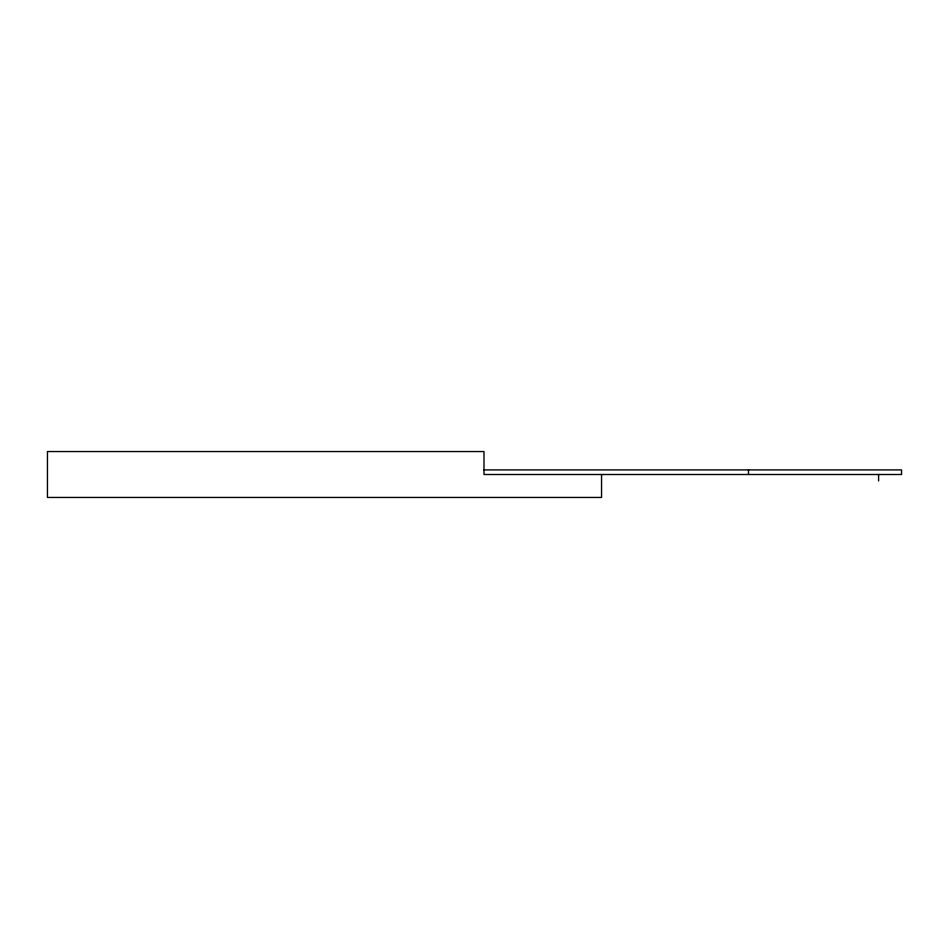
<?xml version="1.0" encoding="UTF-8"?>
<svg xmlns="http://www.w3.org/2000/svg" width="949" height="949" viewBox="0 0 949 949"><rect width="100%" height="100%" fill="white"/><g stroke="black" fill="none" stroke-linecap="round" stroke-linejoin="round"><path stroke-width="1.42" d="M483.99 469.909L901.55 469.909L901.55 474.5L483.99 474.5L483.99 451.546L47.45 451.546L47.45 497.454L601.547 497.454L601.547 474.5M878.596 474.5L878.596 480.929M748.488 469.909L748.488 474.5"/></g></svg>
